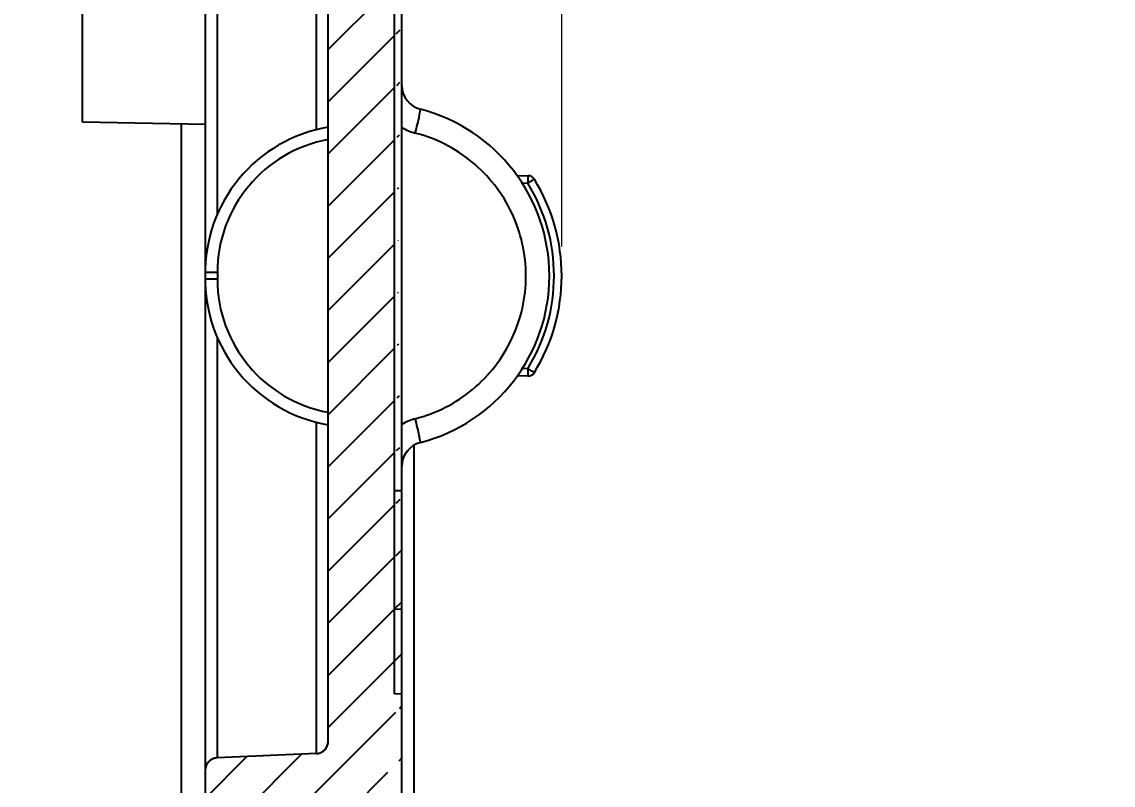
# Model space of a CAD drawing. Header units: millimetres. Extents: x 186 to 1161, y 123 to 802.
# Drawn here: x 442.94 to 487.34, y 725.94 to 756.99 of the extents above; entities that cross this region are included whole.
import ezdxf

# ---------------------------------------------------------------- set-up
doc = ezdxf.new("R2010")
doc.units = ezdxf.units.MM
doc.layers.add('dim', color=3, linetype='Continuous', lineweight=9)
doc.styles.add('FFS', font='')
doc.styles.get('FFS').set_extended_font_data('FangSong_GB2312')
doc.dimstyles.new('YanXiu', dxfattribs={"dimtxt": 2.5, "dimasz": 2.2, "dimexe": 0.66, "dimexo": 0.66, "dimgap": 0.66, "dimtad": 0, "dimzin": 1, "dimdsep": 46, "dimtxsty": 'FFS', "dimcen": 0, "dimclrd": 256, "dimclre": 131, "dimclrt": 42, "dimazin": 0, "dimtfac": 1, "dimtofl": 0, "dimtmove": 0, "dimatfit": 3, "dimfxl": 1, "dimlwd": 5, "dimlwe": 5, "dimarcsym": 0})

# ---------------------------------------------------------------- blocks, each defined once
blk = doc.blocks.new('*D177')
at = {"layer": 'Defpoints', "color": 0}
for p in [(458.4026725428221, 764.6704818661963), (458.4026725428221, 761.145251779192), (464.9026725428221, 746.6547595323962)]:
    blk.add_point(p, dxfattribs=at)
at = {"layer": 'dim', "color": 131, "lineweight": 5}
for p, q in [((458.4026725428221, 763.4710818661963), (458.4026725428221, 759.945851779192)), ((464.9026725428221, 747.8541595323961), (464.9026725428221, 762.344651779192))]:
    blk.add_line(p, q, dxfattribs=at)
at = {"layer": 'dim', "lineweight": 5}
for p, q in [((453.6026725428221, 761.145251779192), (448.8026725428221, 761.145251779192)), ((469.7026725428221, 761.145251779192), (474.5026725428221, 761.145251779192))]:
    blk.add_line(p, q, dxfattribs=at)
at = {"layer": 'dim'}
for points in [[(453.6026725428221, 761.945251779192), (453.6026725428221, 760.345251779192), (458.4026725428221, 761.145251779192)], [(469.7026725428221, 761.945251779192), (469.7026725428221, 760.345251779192), (464.9026725428221, 761.145251779192)]]:
    blk.add_solid(points, dxfattribs=at)
at = {"layer": 'dim', "color": 42, "insert": (483.4047752455248, 761.145251779192), "char_height": 6, "attachment_point": 5, "style": 'FFS'}
blk.add_mtext('6.50', dxfattribs=at)

msp = doc.modelspace()

# ---------------------------------------------------------------- hatches: boundary and pattern name
at = {"linetype": 'Continuous'}
h = msp.add_hatch(dxfattribs=at)
h.set_pattern_fill('DEFAULT__3', color=2, scale=1.5, angle=45, style=0, pattern_type=0)
h.set_pattern_definition([(45, (53.79122222052229, 409.4023005159959), (-1.0606601718, 1.0606601718), [])])
edge = h.paths.add_edge_path()
edge.add_line((417.4026725428221, 540.7776213153963), (417.4026725428221, 541.9459843871962))
edge.add_line((449.4201249492226, 542.5048510977965), (417.402672542823, 541.9459843871962))
edge.add_spline(control_points=[(450.4026725428221, 543.5046990415965), (450.4026725596221, 542.9269865999966), (449.9977483426219, 542.514933152496), (449.4201238786227, 542.5048512985966)], knot_values=[0, 0, 0, 0, 1, 1, 1, 1], weights=[1, 0.8088333758, 0.8088333758, 1], degree=3, periodic=0)
edge.add_line((450.4026725428221, 543.5046990123963), (450.4026725428221, 561.6547595323962))
edge.add_line((453.4026725428221, 561.6547595323962), (450.4026725428221, 561.6547595323962))
edge.add_line((453.4026725428221, 543.1274799528962), (453.4026725428221, 561.6547595323962))
edge.add_spline(control_points=[(449.5073804253225, 539.1288506552962), (451.8013860115234, 539.1889213569955), (453.4026706168225, 540.8326846402949), (453.4026725428221, 543.1274765956957)], knot_values=[0, 0, 0, 0, 1, 1, 1, 1], weights=[1, 0.8108681627, 0.8108681627, 1], degree=3, periodic=0)
edge.add_line((443.9247936944221, 538.9826628146964), (449.5073803999221, 539.1288479923967))
edge.add_line((443.9026725428221, 539.4047595323962), (443.9247936944221, 538.9826628146964))
edge.add_line((419.1026725428219, 539.4047595323962), (443.9026725428221, 539.4047595323962))
edge.add_line((419.1026725428219, 540.7627856400966), (419.1026725428219, 539.4047595323962))
edge.add_line((417.4026725428221, 540.7776213153963), (419.1026725428219, 540.7627856400966))
edge = h.paths.add_edge_path()
edge.add_line((453.4026725428221, 561.6547595323962), (450.4026725428221, 561.6547595323962))
edge.add_line((453.4026725428221, 561.6547595323962), (450.4026725428221, 561.6547595323962))
edge = h.paths.add_edge_path()
edge.add_line((445.4026725428221, 565.4047595323962), (445.4026725428221, 566.9047595323962))
edge.add_line((450.4026725428221, 566.9920348569965), (445.4026725428221, 566.9047595323962))
edge.add_line((450.4026725428221, 566.9920348569965), (450.4026725428221, 569.3174842077967))
edge.add_line((450.4026725428221, 569.3174842077958), (445.4026725428221, 569.4047595323962))
edge.add_line((445.4026725428221, 569.4047595323962), (445.4026725428221, 570.9047595323962))
edge.add_line((445.4026725428221, 570.9047595323962), (450.4026725428221, 570.9920348569965))
edge.add_line((450.4026725428221, 570.9920348569965), (450.4026725428221, 653.3174842077967))
edge.add_line((445.4026725428221, 653.4047595323962), (450.4026725428221, 653.3174842077958))
edge.add_line((445.4026725428221, 653.4047595323962), (445.4026725428221, 654.9047595323962))
edge.add_line((450.4026725428221, 654.9920348569965), (445.4026725428221, 654.9047595323962))
edge.add_line((450.4026725428221, 654.9920348569965), (450.4026725428221, 657.3174842077967))
edge.add_line((450.4026725428221, 657.3174842077958), (445.4026725428221, 657.4047595323962))
edge.add_line((445.4026725428221, 657.4047595323962), (445.4026725428221, 658.9047595323962))
edge.add_line((445.4026725428221, 658.9047595323962), (450.4026725428221, 658.9920348569965))
edge.add_line((450.4026725428221, 658.9920348569965), (450.4026725428221, 661.6547595323962))
edge.add_line((453.4026725428221, 661.6547595323962), (450.4026725428221, 661.6547595323962))
edge.add_line((453.4026725428221, 561.6547595323962), (453.4026725428221, 661.6547595323962))
edge.add_line((453.4026725428221, 561.6547595323962), (450.4026725428221, 561.6547595323962))
edge.add_line((450.4026725428221, 561.6547595323962), (450.4026725428221, 565.3174842077958))
edge.add_line((445.4026725428221, 565.4047595323962), (450.4026725428221, 565.3174842077958))
edge = h.paths.add_edge_path()
edge.add_line((453.4026725428221, 661.6547595323962), (450.4026725428221, 661.6547595323962))
edge.add_line((453.4026725428221, 661.6547595323962), (450.4026725428221, 661.6547595323962))
edge = h.paths.add_edge_path()
edge.add_line((417.4026725428221, 774.3635347240959), (417.4026725428221, 775.5318977958957))
edge.add_line((419.1026725428219, 775.5467334710963), (417.4026725428221, 775.5318977958966))
edge.add_line((419.1026725428219, 775.5467334710963), (419.1026725428219, 776.9047595323962))
edge.add_line((419.1026725428219, 776.9047595323962), (443.9026725428221, 776.9047595323962))
edge.add_line((443.9026725428221, 776.9047595323962), (443.9247936944221, 777.3268562499959))
edge.add_line((449.5073803360219, 777.1806710740964), (443.9247936944221, 777.3268562499968))
edge.add_spline(control_points=[(453.3434576334221, 773.8677624674963), (453.0023540744223, 775.8280588866962), (451.496450822422, 777.1285853511952), (449.5073804950225, 777.1806710698963)], knot_values=[0, 0, 0, 0, 1, 1, 1, 1], weights=[1, 0.8491198739, 0.8491198739, 1], degree=3, periodic=0)
edge.add_spline(control_points=[(454.2850350792223, 773.0401443812959), (453.7954982619221, 773.0615177351963), (453.4274583958221, 773.3850139060959), (453.3434574742223, 773.8677632829965)], knot_values=[0, 0, 0, 0, 1, 1, 1, 1], weights=[1, 0.8527858813, 0.8527858813, 1], degree=3, periodic=0)
edge.add_line((457.4462919301222, 772.9021210226963), (454.2850345042225, 773.0401445025961))
edge.add_spline(control_points=[(458.4026725428221, 771.9030717187959), (458.4026731021222, 772.4687901132982), (458.0114715854224, 772.8774448270966), (457.4462916219227, 772.9021209424961)], knot_values=[0, 0, 0, 0, 1, 1, 1, 1], weights=[1, 0.8149090090000001, 0.8149090090000001, 1], degree=3, periodic=0)
edge.add_line((458.4026725428221, 764.6704818661963), (458.4026725428221, 771.9030727074967))
edge.add_line((458.1026725428219, 764.6547595323962), (458.4026725428221, 764.6704818661963))
edge.add_line((458.1026725428219, 729.6547595323962), (458.1026725428219, 764.6547595323962))
edge.add_line((458.4026725428221, 729.639037198596), (458.1026725428219, 729.6547595323962))
edge.add_line((458.4026725428221, 725.3303559891963), (458.4026725428221, 729.639037198596))
edge.add_spline(control_points=[(457.4462919301222, 724.3313077675964), (458.0114712957238, 724.3559840315963), (458.4026725428221, 724.7646381855953), (458.4026725428221, 725.3303559891963)], knot_values=[0, 0, 0, 0, 1, 1, 1, 1], weights=[1, 0.8149093079999999, 0.8149093079999999, 1], degree=3, periodic=0)
edge.add_line((457.4462919301222, 724.3313077675964), (454.3590531554219, 724.1965160116968))
edge.add_spline(control_points=[(454.3590531554219, 724.1965160116958), (453.7938737898221, 724.1718397476958), (453.4026725428239, 723.7631855936941), (453.4026725428221, 723.197467790096)], knot_values=[0, 0, 0, 0, 1, 1, 1, 1], weights=[1, 0.8149093079999999, 0.8149093079999999, 1], degree=3, periodic=0)
edge.add_line((453.4026725428221, 723.197467790096), (453.4026725428221, 696.1120512745963))
edge.add_spline(control_points=[(454.3590531554219, 695.1130030530965), (453.7938737898221, 695.1376793170955), (453.4026725428239, 695.5463334710964), (453.4026725428221, 696.1120512745963)], knot_values=[0, 0, 0, 0, 1, 1, 1, 1], weights=[1, 0.8149093079999999, 0.8149093079999999, 1], degree=3, periodic=0)
edge.add_line((456.9518758228223, 694.9997979705965), (454.3590531554219, 695.1130030530965))
edge.add_spline(control_points=[(457.882207971822, 693.7740664064966), (458.0354366528227, 694.4322135509963), (457.6268782486223, 694.9704669511964), (456.9517691988221, 694.999868710396)], knot_values=[0, 0, 0, 0, 1, 1, 1, 1], weights=[1, 0.7591234312, 0.7591234312, 1], degree=3, periodic=0)
edge.add_spline(control_points=[(457.8821396736221, 693.7741752907966), (457.1278405833226, 690.5329371848801), (455.6038390097227, 687.5745574288757), (453.4026725428221, 685.0786692578965)], knot_values=[0, 0, 0, 0, 1, 1, 1, 1], weights=[1, 0.9797599531, 0.9797599531, 1], degree=3, periodic=0)
edge.add_line((453.4026725428221, 685.0786692578965), (453.4026725428221, 661.6547595323962))
edge.add_line((453.4026725428221, 661.6547595323962), (450.4026725428221, 661.6547595323962))
edge.add_line((450.4026725428221, 686.0599770992965), (450.4026725428221, 661.6547595323962))
edge.add_spline(control_points=[(450.4026725428221, 686.0599770992965), (450.4026725428221, 686.192519933096), (450.4527690251225, 686.3152307526959), (450.5455296856226, 686.4099042053965)], knot_values=[0, 0, 0, 0, 1, 1, 1, 1], weights=[1, 0.9505467331999999, 0.9505467331999999, 1], degree=3, periodic=0)
edge.add_spline(control_points=[(453.956288616122, 691.4455727804959), (453.1290782260221, 689.5705526133959), (451.9798002018224, 687.8737504210965), (450.5455296856226, 686.4099042053965)], knot_values=[0, 0, 0, 0, 1, 1, 1, 1], weights=[1, 0.9892468311, 0.9892468311, 1], degree=3, periodic=0)
edge.add_spline(control_points=[(453.5205720633221, 692.1468655951965), (453.9083500907209, 692.1301021461983), (454.1131615081204, 691.8003975888957), (453.9563568341218, 691.4453411060965)], knot_values=[0, 0, 0, 0, 1, 1, 1, 1], weights=[1, 0.7092455690999999, 0.7092455690999999, 1], degree=3, periodic=0)
edge.add_line((453.5207823052224, 692.1467446932963), (450.8808628491224, 692.2620060659963))
edge.add_spline(control_points=[(450.8808628491224, 692.2620060659963), (450.5982731663225, 692.2743441979964), (450.4026725428221, 692.4786712749955), (450.4026725428221, 692.7615301767962)], knot_values=[0, 0, 0, 0, 1, 1, 1, 1], weights=[1, 0.8149093079999999, 0.8149093079999999, 1], degree=3, periodic=0)
edge.add_line((450.4026725428221, 726.5479888879961), (450.4026725428221, 692.7615301767962))
edge.add_spline(control_points=[(450.8808628491224, 727.047512998796), (450.5982731663225, 727.0351748667961), (450.4026725428221, 726.830847789796), (450.4026725428221, 726.5479888879961)], knot_values=[0, 0, 0, 0, 1, 1, 1, 1], weights=[1, 0.8149093079999999, 0.8149093079999999, 1], degree=3, periodic=0)
edge.add_line((454.9244822365226, 727.2240612339963), (450.8808628491224, 727.047512998796))
edge.add_spline(control_points=[(454.9244822365226, 727.2240612339963), (455.2070719192226, 727.2363993659964), (455.4026725428222, 727.4407264429963), (455.4026725428221, 727.7235853447962)], knot_values=[0, 0, 0, 0, 1, 1, 1, 1], weights=[1, 0.8149093079999999, 0.8149093079999999, 1], degree=3, periodic=0)
edge.add_line((455.4026725428221, 727.7235853447962), (455.4026725428221, 769.509843321496))
edge.add_spline(control_points=[(454.9244811210219, 770.0093674808966), (455.2070717450216, 769.9970299400998), (455.4026730470206, 769.7927022464996), (455.4026725428221, 769.5098424300966)], knot_values=[0, 0, 0, 0, 1, 1, 1, 1], weights=[1, 0.8149083824, 0.8149083824, 1], degree=3, periodic=0)
edge.add_line((450.8808628491224, 770.1859157913957), (454.9244822365226, 770.0093675561955))
edge.add_spline(control_points=[(450.402672540622, 770.6854410133963), (450.4026719521225, 770.4025811725958), (450.598273220422, 770.1982534129965), (450.8808638664223, 770.1859158155964)], knot_values=[0, 0, 0, 0, 1, 1, 1, 1], weights=[1, 0.8149083589, 0.8149083589, 1], degree=3, periodic=0)
edge.add_line((450.4026725428221, 772.8048204662962), (450.4026725428221, 770.6854399731963))
edge.add_spline(control_points=[(449.4201238854221, 773.8046681917965), (449.9977485210211, 773.7945863309966), (450.4026727788223, 773.3825326827971), (450.4026725428221, 772.8048200694964)], knot_values=[0, 0, 0, 0, 1, 1, 1, 1], weights=[1, 0.8088332887, 0.8088332887, 1], degree=3, periodic=0)
edge.add_line((417.4026725428221, 774.3635347240959), (449.4201249492216, 773.8046680134955))

# ---------------------------------------------------------------- linework, layer by layer
at = {"color": 7, "linetype": 'Continuous'}
for p, q in [((458.4026725428221, 711.124482230596), (458.4026725428221, 771.9030727074958)), ((455.4026725428221, 727.7235853447962), (455.4026725428221, 769.509843321496)), ((455.4026725428221, 727.7235853447962), (455.4026725428221, 769.509843321496)), ((458.1026725428219, 729.6547595323962), (458.1026725428219, 764.6547595323962)), ((458.1026725428219, 729.6547595323962), (458.1026725428219, 764.6547595323962)), ((450.4026725428221, 759.3174842077958), (450.4026725428221, 746.7900566890964)), ((450.8808628491224, 759.3091373648965), (450.8808628491224, 749.1373141752963)), ((454.9244822365226, 752.6051193213959), (454.9244822365226, 759.2385557259965)), ((445.4026725428221, 752.9043611528966), (445.4026725428221, 758.4051579118957)), ((450.4026725428221, 752.8174842077958), (445.4026725428221, 752.9047595323962)), ((449.4201249884227, 752.8346346390961), (449.4201249361222, 711.4748844247958)), ((463.5236818560224, 750.7288268096961), (463.1053725867223, 750.7142191280961)), ((463.5236818560224, 750.4290095615959), (463.2553154893221, 750.4196380015962)), ((450.8939463395227, 746.7900566890964), (450.4026725428221, 746.7900566890964)), ((450.8939463395227, 746.7900566890964), (450.8939463395227, 746.5194623756959)), ((450.8939463395227, 746.5194623756959), (450.4026725428221, 746.5194623975965)), ((450.4026725428221, 746.5194623756959), (450.4026725428221, 658.9920348569965)), ((450.8808628491224, 744.172204889496), (450.8808628491224, 727.047512998796)), ((463.5236818560224, 742.8805095031964), (463.2560627881221, 742.8898549669964)), ((463.5236818560224, 742.5806922550962), (463.1053725867223, 742.5952999365961)), ((454.9244822365226, 727.2240612339963), (454.9244822365226, 740.7043997433964)), ((458.9026725428221, 691.656224050196), (458.9026725428221, 739.7493119823964)), ((458.4026725428221, 737.9056928435964), (458.1026725428219, 737.9177781937958)), ((458.4026725442227, 733.0805792611961), (458.1026725443226, 733.0925050534959)), ((458.4026725428221, 729.639037198596), (458.1026725428219, 729.6547595323962)), ((458.4026725428221, 729.639037198596), (458.1026725428219, 729.6547595323962)), ((458.4026725428221, 725.3303559891963), (458.4026725428221, 729.639037198596)), ((454.9244822365226, 727.2240612339963), (450.8808628491224, 727.047512998796)), ((454.9244822365226, 727.2240612339963), (450.8808628491224, 727.047512998796)), ((450.4026725428221, 726.5479888879961), (450.4026725428221, 692.7615301767962))]:
    msp.add_line(p, q, dxfattribs=at)
msp.add_lwpolyline([(458.4067564013221, 738.994950085096), (458.4080650065225, 739.0120997674965), (458.4164961147226, 739.074286988696), (458.4298345632224, 739.1401669723962), (458.4487795493224, 739.2088790538962), (458.4741048815222, 739.2799290722967), (458.5066153812222, 739.3527281230961), (458.5470558831221, 739.4264166807959), (458.5958387972223, 739.499598195596), (458.6501973914219, 739.5674497810958)], dxfattribs=at)
for centre, radius, start, end in [((459.4026725428221, 754.4007262247967), 1, 180, 255.5261515266752), ((457.4026725428221, 746.6547595323962), 7, 284.4778462203203, 75.52222397561393), ((456.4026725428221, 746.7900566890964), 6, 99.59407610688173, 181.2921021937204), ((459.4375911479219, 754.3832848005957), 1.9805819401, 238.4977153788835, 255.5028784580036), ((456.3939608254223, 746.790019615996), 5.500025701599999, 100.3833289292117, 179.9996137958246), ((463.5341517050219, 750.4290095615959), 0.3, 31.6144969647819, 91.99999967150923), ((457.392296020822, 746.6547954263958), 7.1999017075, 328.3855077106069, 31.61464303138786), ((457.4026725428221, 746.6547595323962), 7.5, 328.3855030352181, 31.6144969647819), ((456.4026725428221, 746.5194623756959), 6, 178.7078978062796, 260.4059318400821), ((456.3939505160224, 746.5194658564958), 5.5000041765, 180.000036260315, 259.6167136368841), ((463.5341517050219, 742.8805095031964), 0.3, 267.9999999999964, 328.3855030352181), ((459.4026725428221, 738.9087928399965), 1, 104.4752045060768, 180), ((454.9026725428221, 727.7235853447962), 0.5, 272.5000000000181, 0), ((450.9026725428221, 726.5479888879961), 0.5, 92.5000000000181, 180)]:
    msp.add_arc(centre, radius, start, end, dxfattribs=at)
for points, start_tangent, end_tangent in [([(458.9474440006225, 752.4639381058957), (459.0387548570225, 752.8319167453963), (459.1097922509225, 753.1449198007965), (459.1497775550224, 753.3556572916957), (459.1526727519222, 753.4324811673966)], (0.2490917264388559, 0.9684798974783679), (-0.9682453268576201, 0.2500019740289678)), ([(463.446226569522, 746.6548892232965), (463.3005167535221, 747.9689946416963), (462.8718134116225, 749.2166657316964), (462.1809260079226, 750.3403042471962), (461.2585437313219, 751.2879490718958), (460.1535602147223, 752.0091692596959), (458.9417893666223, 752.4657641578967)], (6.979601953491331e-06, 0.9999999999756426), (-0.9682048611329962, 0.2501586434214009)), ([(463.5236818560224, 750.7288268096961), (463.5209644940223, 750.7140624450965), (463.519536011122, 750.671438037996), (463.5195360140224, 750.6051194984964), (463.5209645050227, 750.5215885244959), (463.5236818560224, 750.4290095615959)], (-0.9993908397166675, -0.03489913308972303), (0.03485704157321732, -0.9993923086820127)), ([(463.7896300034226, 750.5862699794959), (463.775746608022, 750.5797528557966), (463.737318331222, 750.5579209358964), (463.6782494168219, 750.5229923089962), (463.6045411045225, 750.4785156332962), (463.5236818560224, 750.4290095615959)], (0.5242013929962205, -0.8515943280581559), (-0.8254094177319007, -0.5645345809775382)), ([(458.9463923136227, 740.8469003265961), (460.1787003713225, 741.3131150169963), (461.2774615490225, 742.0372131784959), (462.1906091251221, 742.981688112696), (462.8763794710221, 744.1025390633965), (463.301652100422, 745.3455938426966), (463.446226569522, 746.6548892232965)], (0.9682169064142024, 0.2501120191708336), (-5.070366421790819e-05, 0.9999999987145693)), ([(463.5236818560224, 742.8805095031964), (463.5209644943225, 742.7879300857965), (463.5195360106227, 742.7043992116967), (463.5195360141224, 742.6380807996964), (463.5209644995221, 742.5954565434965), (463.5236818560224, 742.5806922550962)], (-0.03485704185956302, -0.9993923086720254), (0.9993908270248533, -0.0348994965376264)), ([(463.7896300034226, 742.7232490852964), (463.775746024322, 742.729766524996), (463.7373165977224, 742.7515991376965), (463.678247119622, 742.7865281292959), (463.6045395255223, 742.8310043917961), (463.5236818563226, 742.8805095037958)], (0.5242013929784861, 0.8515943280690724), (-0.8254110166612824, 0.564532243166135)), ([(458.9463923136227, 740.8469003265961), (458.6628778224222, 740.7490049443966), (458.402672600022, 740.6149167143965)], (-0.9683619299652804, -0.2495499400799717), (-0.8530682463277677, -0.5217993552192902)), ([(459.1526725394224, 739.8770387317961), (459.1496846891223, 739.9541132160964), (459.1094848221219, 740.1655362776962), (459.0381596755224, 740.4794431561966), (458.9472596305222, 740.8455335390961)], (0.9682456275394186, 0.2500008095002849), (-0.2491677215240533, 0.9684603484658068)), ([(454.9244822365226, 727.2240612339963), (454.9298898355219, 727.2243266753965), (454.9353174629223, 727.2246521737959), (454.9407642587221, 727.2250384350962), (454.9462293402221, 727.2254861524959), (454.9517118020221, 727.2259960050958), (454.9572107167223, 727.2265686573962), (454.9627251345228, 727.2272047587965), (454.9682540837221, 727.2279049422966), (454.9737965710219, 727.2286698241958), (454.9793515815227, 727.229500002996), (454.9849180792226, 727.2303960588958), (454.9904950072223, 727.2313585528962), (454.9960812884219, 727.2323880257961), (455.0016758253223, 727.2334849978959), (455.0072775009221, 727.2346499679959), (455.0128851790223, 727.2358834124959), (455.018497704722, 727.2371857848964), (455.024113904622, 727.2385575150963), (455.0297325880219, 727.2399990082965), (455.0353525469227, 727.2415106446958), (455.0409725567224, 727.2430927786961), (455.0465913771222, 727.2447457378964), (455.052207752422, 727.2464698230958), (455.0578204125222, 727.2482653067962), (455.0634280735221, 727.250132433396), (455.0690294382221, 727.2520714177961), (455.0746231974226, 727.2540824455962), (455.0802080302219, 727.256165671896), (455.0857826053225, 727.2583212208963), (455.0913455813225, 727.2605491858965), (455.0968956081224, 727.2628496278965), (455.102431327422, 727.2652225758964), (455.1079513740224, 727.2676680261964), (455.113454376522, 727.2701859418964), (455.1189389582223, 727.2727762526963), (455.1244037384222, 727.275438854396), (455.1298473332226, 727.2781736087961), (455.135268356622, 727.2809803432963), (455.1406654213224, 727.2838588504962), (455.1460371402227, 727.2868088885959), (455.1513821270219, 727.2898301803959), (455.1566989979219, 727.2929224138959), (455.1619863718224, 727.2960852417962), (455.1672428722222, 727.2993182817961), (455.1724671280226, 727.3026211161966), (455.1776577746223, 727.3059932922959), (455.1828134548223, 727.3094343223963), (455.1879328204222, 727.3129436834959), (455.1930145331226, 727.3165208183962), (455.1980572652219, 727.3201651348961), (455.2030597013227, 727.3238760066959), (455.2080205392222, 727.3276527734959), (455.2129384909222, 727.3314947411961), (455.2178122836222, 727.3354011826966), (455.2226406611226, 727.3393713376961), (455.2274223845225, 727.3434044137964), (455.2321562334218, 727.347499586496), (455.2368410070221, 727.351655999996), (455.2414755248219, 727.3558727676962), (455.2460586282223, 727.3601489729961), (455.2505891805222, 727.3644836695964), (455.2550660689221, 727.3688758823962), (455.2594882045223, 727.3733246082963), (455.2638545238224, 727.3778288168967), (455.2681639892226, 727.3823874512962), (455.2724155901224, 727.3869994286958), (455.2766083434226, 727.3916636416959), (455.2807412944221, 727.3963789587958), (455.2848135175227, 727.4011442254966), (455.2888241170222, 727.4059582650959), (455.2927722275226, 727.4108198799966), (455.2966570149219, 727.415727852296), (455.300477676622, 727.4206809447958), (455.3042334420225, 727.4256779024961), (455.3079235736222, 727.4307174530966), (455.3115473666221, 727.4357983081961), (455.3151041500223, 727.4409191647962), (455.3185932867227, 727.4460787056967), (455.322014173722, 727.451275600996), (455.3253662427223, 727.4565085093961), (455.3286489602224, 727.4617760786966), (455.3318618275225, 727.4670769474967), (455.3350043812225, 727.4724097459964), (455.3380761933222, 727.4777730970961), (455.3410768708227, 727.4831656176964), (455.3440060564226, 727.4885859197964), (455.3468634281226, 727.4940326114963), (455.3496486993226, 727.499504297996), (455.352361618422, 727.5049995830966), (455.3550019693221, 727.5105170696959), (455.3575695707223, 727.5160553614958), (455.360064275922, 727.521613063496), (455.3624859731226, 727.5271887834958), (455.3648345844222, 727.5327811328959), (455.3671100660222, 727.5383887276964), (455.3693124077226, 727.5440101894962), (455.371441632622, 727.5496441464963), (455.3734977963222, 727.5552892347966), (455.3754809871225, 727.5609440984961), (455.3773913250225, 727.5666073915961), (455.3792289615221, 727.5722777779963), (455.3809940788224, 727.5779539328967), (455.3826868897222, 727.5836345436962), (455.3843076364219, 727.589318310296), (455.3858565905221, 727.5950039462966), (455.3873340518221, 727.6006901795961), (455.3887403484223, 727.6063757531963), (455.3900758351219, 727.6120594256961), (455.3913408936223, 727.6177399722962), (455.3925359313225, 727.6234161849959), (455.3936613807218, 727.6290868735966), (455.3947176986221, 727.6347508660963), (455.3957053657223, 727.6404070089964), (455.3966248853221, 727.6460541683962), (455.3974767831223, 727.6516912297964), (455.3982616060221, 727.6573170989966), (455.3989799217225, 727.6629307024966), (455.3996323175224, 727.6685309874963), (455.4002194001223, 727.6741169226959), (455.400741794122, 727.6796874984964), (455.4012001418223, 727.6852417268963), (455.401595102222, 727.6907786425961), (455.4019273502226, 727.6962973022962), (455.4021975759224, 727.7017967854961), (455.4024064836221, 727.7072761944962), (455.4025547914225, 727.7127346545965), (455.4026432302226, 727.7181713141961), (455.4026725428221, 727.7235853447962)], (0.9990482215849603, 0.04361938729427821), (0, 1)), ([(450.8808628491224, 727.047512998796), (450.8754552500222, 727.0472475573958), (450.8700276226227, 727.0469220590965), (450.864580826822, 727.0465357976962), (450.8591157454221, 727.0460880803964), (450.853633283522, 727.0455782277966), (450.8481343689218, 727.0450055754961), (450.8426199511223, 727.0443694740959), (450.837091001822, 727.0436692905957), (450.8315485145222, 727.0429044086966), (450.8259935041224, 727.0420742298963), (450.8204270064225, 727.0411781738965), (450.8148500783227, 727.0402156799962), (450.8092637972222, 727.0391862070962), (450.8036692603218, 727.0380892349965), (450.798067584622, 727.0369242648965), (450.7924599065227, 727.0356908203964), (450.7868473809222, 727.0343884478959), (450.7812311809221, 727.033016717796), (450.7756124975222, 727.0315752245958), (450.7699925386223, 727.0300635881965), (450.7643725288226, 727.0284814541963), (450.7587537084219, 727.0268284948959), (450.7531373331221, 727.0251044097965), (450.7475246730219, 727.0233089259962), (450.741917012122, 727.0214417994964), (450.736315647322, 727.0195028149963), (450.7307218882224, 727.0174917872962), (450.7251370553222, 727.0154085609963), (450.7195624802225, 727.013253011896), (450.7139995042226, 727.0110250469959), (450.7084494774226, 727.0087246049959), (450.7029137581221, 727.006351656996), (450.6973937115226, 727.003906206696), (450.6918907091222, 727.0013882909959), (450.6864061273227, 726.9987979801961), (450.6809413471219, 726.9961353783963), (450.6754977523224, 726.9934006239962), (450.6700767290222, 726.9905938895961), (450.6646796642226, 726.9877153822961), (450.6593079454224, 726.9847653442964), (450.6539629585222, 726.9817440524964), (450.6486460877222, 726.9786518189965), (450.6433587138226, 726.9754889910962), (450.6381022133219, 726.9722559510963), (450.6328779575224, 726.9689531165966), (450.6276873110219, 726.9655809404965), (450.6225316307227, 726.962139910496), (450.6174122651219, 726.9586305492965), (450.6123305525225, 726.9550534144962), (450.6072878204222, 726.9514090979962), (450.6022853842223, 726.9476982261965), (450.5973245463219, 726.9439214593965), (450.5924065946219, 726.9400794915962), (450.587532801922, 726.9361730501957), (450.5827044244224, 726.9322028950962), (450.5779227011226, 726.9281698189959), (450.5731888521223, 726.9240746463963), (450.568504078622, 726.9199182328964), (450.5638695607222, 726.9157014650962), (450.5592864574228, 726.9114252598963), (450.5547559050219, 726.9070905632959), (450.550279016722, 726.9026983504962), (450.5458568810227, 726.898249624596), (450.5414905617226, 726.8937454158965), (450.5371810963225, 726.8891867815962), (450.5329294954226, 726.8845748040965), (450.5287367421224, 726.8799105911964), (450.524603791222, 726.8751952740965), (450.5205315681224, 726.8704300073966), (450.516520968622, 726.8656159676964), (450.5125728580224, 726.8607543527967), (450.5086880706222, 726.8558463805964), (450.5048674090222, 726.8508932879965), (450.5011116435226, 726.8458963302962), (450.4974215120219, 726.8408567797967), (450.493797718922, 726.8357759245962), (450.4902409355227, 726.8306550680961), (450.4867517989223, 726.8254955271966), (450.4833309118221, 726.8202986317963), (450.4799788428227, 726.8150657233962), (450.4766961254227, 726.8097981540966), (450.4734832580225, 726.8044972852965), (450.4703407043226, 726.799164486896), (450.467268892322, 726.7938011357962), (450.4642682148224, 726.7884086150959), (450.4613390291224, 726.7829883129959), (450.4584816574225, 726.777541621396), (450.4556963863224, 726.7720699347963), (450.4529834671221, 726.7665746497958), (450.450343116222, 726.7610571631965), (450.4477755149219, 726.7555188713966), (450.4452808096221, 726.7499611693963), (450.4428591124224, 726.7443854492965), (450.4405105011219, 726.7387930998964), (450.4382350195219, 726.7331855051959), (450.4360326778224, 726.7275640433961), (450.4339034530221, 726.721930086296), (450.4318472893219, 726.7162849980966), (450.4298640985226, 726.7106301342963), (450.4279537605225, 726.7049668412963), (450.426116124122, 726.6992964548961), (450.4243510067226, 726.6936202998966), (450.4226581958219, 726.6879396890961), (450.4210374491222, 726.6822559224963), (450.4194884951221, 726.6765702865966), (450.418011033722, 726.6708840531962), (450.4166047372219, 726.6651984796961), (450.4152692504222, 726.6595148070962), (450.4140041919227, 726.6538342605961), (450.4128091542225, 726.6481580477964), (450.4116837049223, 726.6424873591966), (450.410627386922, 726.6368233667961), (450.4096397199228, 726.631167223796), (450.408720200222, 726.6255200644962), (450.4078683025218, 726.619883003096), (450.407083479522, 726.6142571337966), (450.4063651639226, 726.6086435303957), (450.4057127680226, 726.6030432453961), (450.4051256855219, 726.5974573100964), (450.4046032915221, 726.591886734396), (450.4041449438228, 726.586332505896), (450.4037499834221, 726.5807955902962), (450.4034177353224, 726.5752769305961), (450.4031475097227, 726.5697774473963), (450.402938601922, 726.5642980382961), (450.4027902941225, 726.5588395781958), (450.4027018554225, 726.5534029185962), (450.4026725428221, 726.5479888879961)], (-0.9990482215849603, -0.04361938729427821), (0, -1))]:
    msp.add_spline(points, degree=3, dxfattribs=dict(at, start_tangent=start_tangent, end_tangent=end_tangent))

# ---------------------------------------------------------------- dimensions: what is measured, and where the dimension line sits
at = {"layer": 'dim'}
dim = msp.add_linear_dim(base=(458.4026725428221, 761.145251779192), p1=(464.9026725428221, 746.6547595323962), p2=(458.4026725428221, 764.6704818661963), dimstyle='YanXiu', override={"dimtxt": 6, "dimasz": 4.800000000000001, "dimexe": 1.1994, "dimexo": 1.1994, "dimgap": 1.1994}, dxfattribs=at)
dim.commit()
dim.dimension.update_dxf_attribs({"geometry": '*D177', "text_midpoint": (483.4047752455248, 761.145251779192), "dimtype": 160})

doc.saveas('drawing.dxf')
